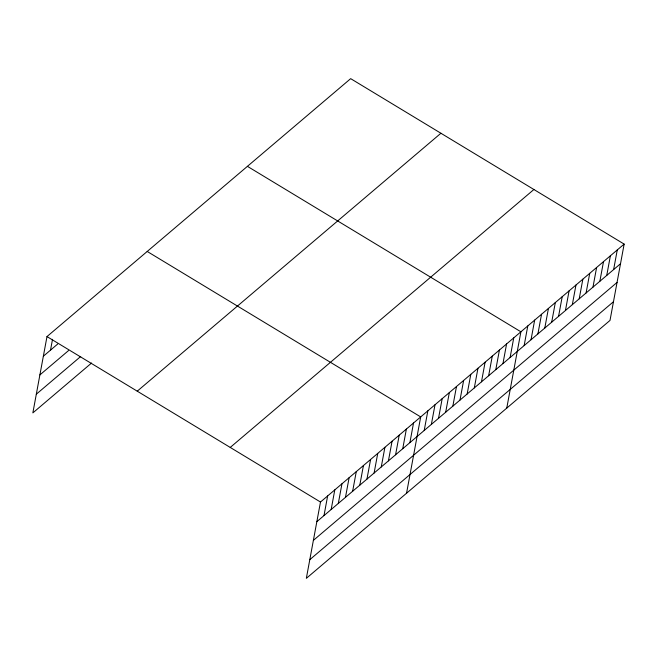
<?xml version="1.0" encoding="UTF-8"?>
<svg xmlns="http://www.w3.org/2000/svg" width="657" height="657" viewBox="0 0 657 657"><rect width="100%" height="100%" fill="white"/><g stroke="black" fill="none" stroke-linecap="round" stroke-linejoin="round"><path stroke-width="0.99" d="M624.15 244.1L320.485 502.03L306.334 578.349L610.008 320.419L624.15 244.1L350.666 78.651L46.992 336.581L32.85 412.9L91.545 363.042M50.515 350.132L52.519 339.332M324 515.589L327.638 495.953M331.161 509.512L334.799 489.876M338.314 503.426L341.96 483.79M345.475 497.349L349.113 477.713M352.637 491.272L356.275 471.636M359.79 485.186L363.428 465.55M366.951 479.109L370.589 459.473M374.104 473.032L377.742 453.396M381.265 466.955L384.903 447.318M388.418 460.869L392.065 441.233M395.58 454.792L399.218 435.156M402.741 448.715L406.379 429.078M409.894 442.629L413.532 422.993M406.552 493.235L420.694 416.916L147.209 251.459M424.208 430.475L427.855 410.839M431.37 424.389L435.008 404.753M438.531 418.312L442.169 398.676M445.684 412.235L449.322 392.599M452.845 406.149L456.484 386.513M459.999 400.072L463.637 380.436M467.16 393.995L470.798 374.359M474.313 387.909L477.959 368.273M481.474 381.832L485.112 362.196M488.636 375.755L492.274 356.119M495.789 369.677L499.427 350.041M502.95 363.592L506.588 343.956M510.103 357.515L513.749 337.879M506.761 408.12L520.902 331.801L247.418 166.344M524.146 345.59L527.785 325.954M531.028 339.743L534.667 320.107M537.911 333.896L541.549 314.26M544.793 328.048L548.439 308.412M551.683 322.201L555.321 302.565M558.565 316.354L562.203 296.718M565.447 310.506L569.085 290.87M572.329 304.659L575.967 285.023M579.211 298.82L582.849 279.184M586.093 292.973L589.731 273.337M592.975 287.125L596.613 267.489M599.857 281.278L603.504 261.642M606.748 275.431L610.386 255.795M613.63 269.584L617.268 249.947M43.354 356.217L57.668 344.054M39.888 374.917L68.517 350.6M36.316 394.192L80.696 356.496M137.247 391.178L440.913 133.248M230.229 447.433L533.903 189.503M316.846 521.666L620.512 263.736M313.381 540.374L617.046 282.444M309.808 559.649L613.474 301.719M46.992 336.581L320.485 502.03"/></g></svg>
